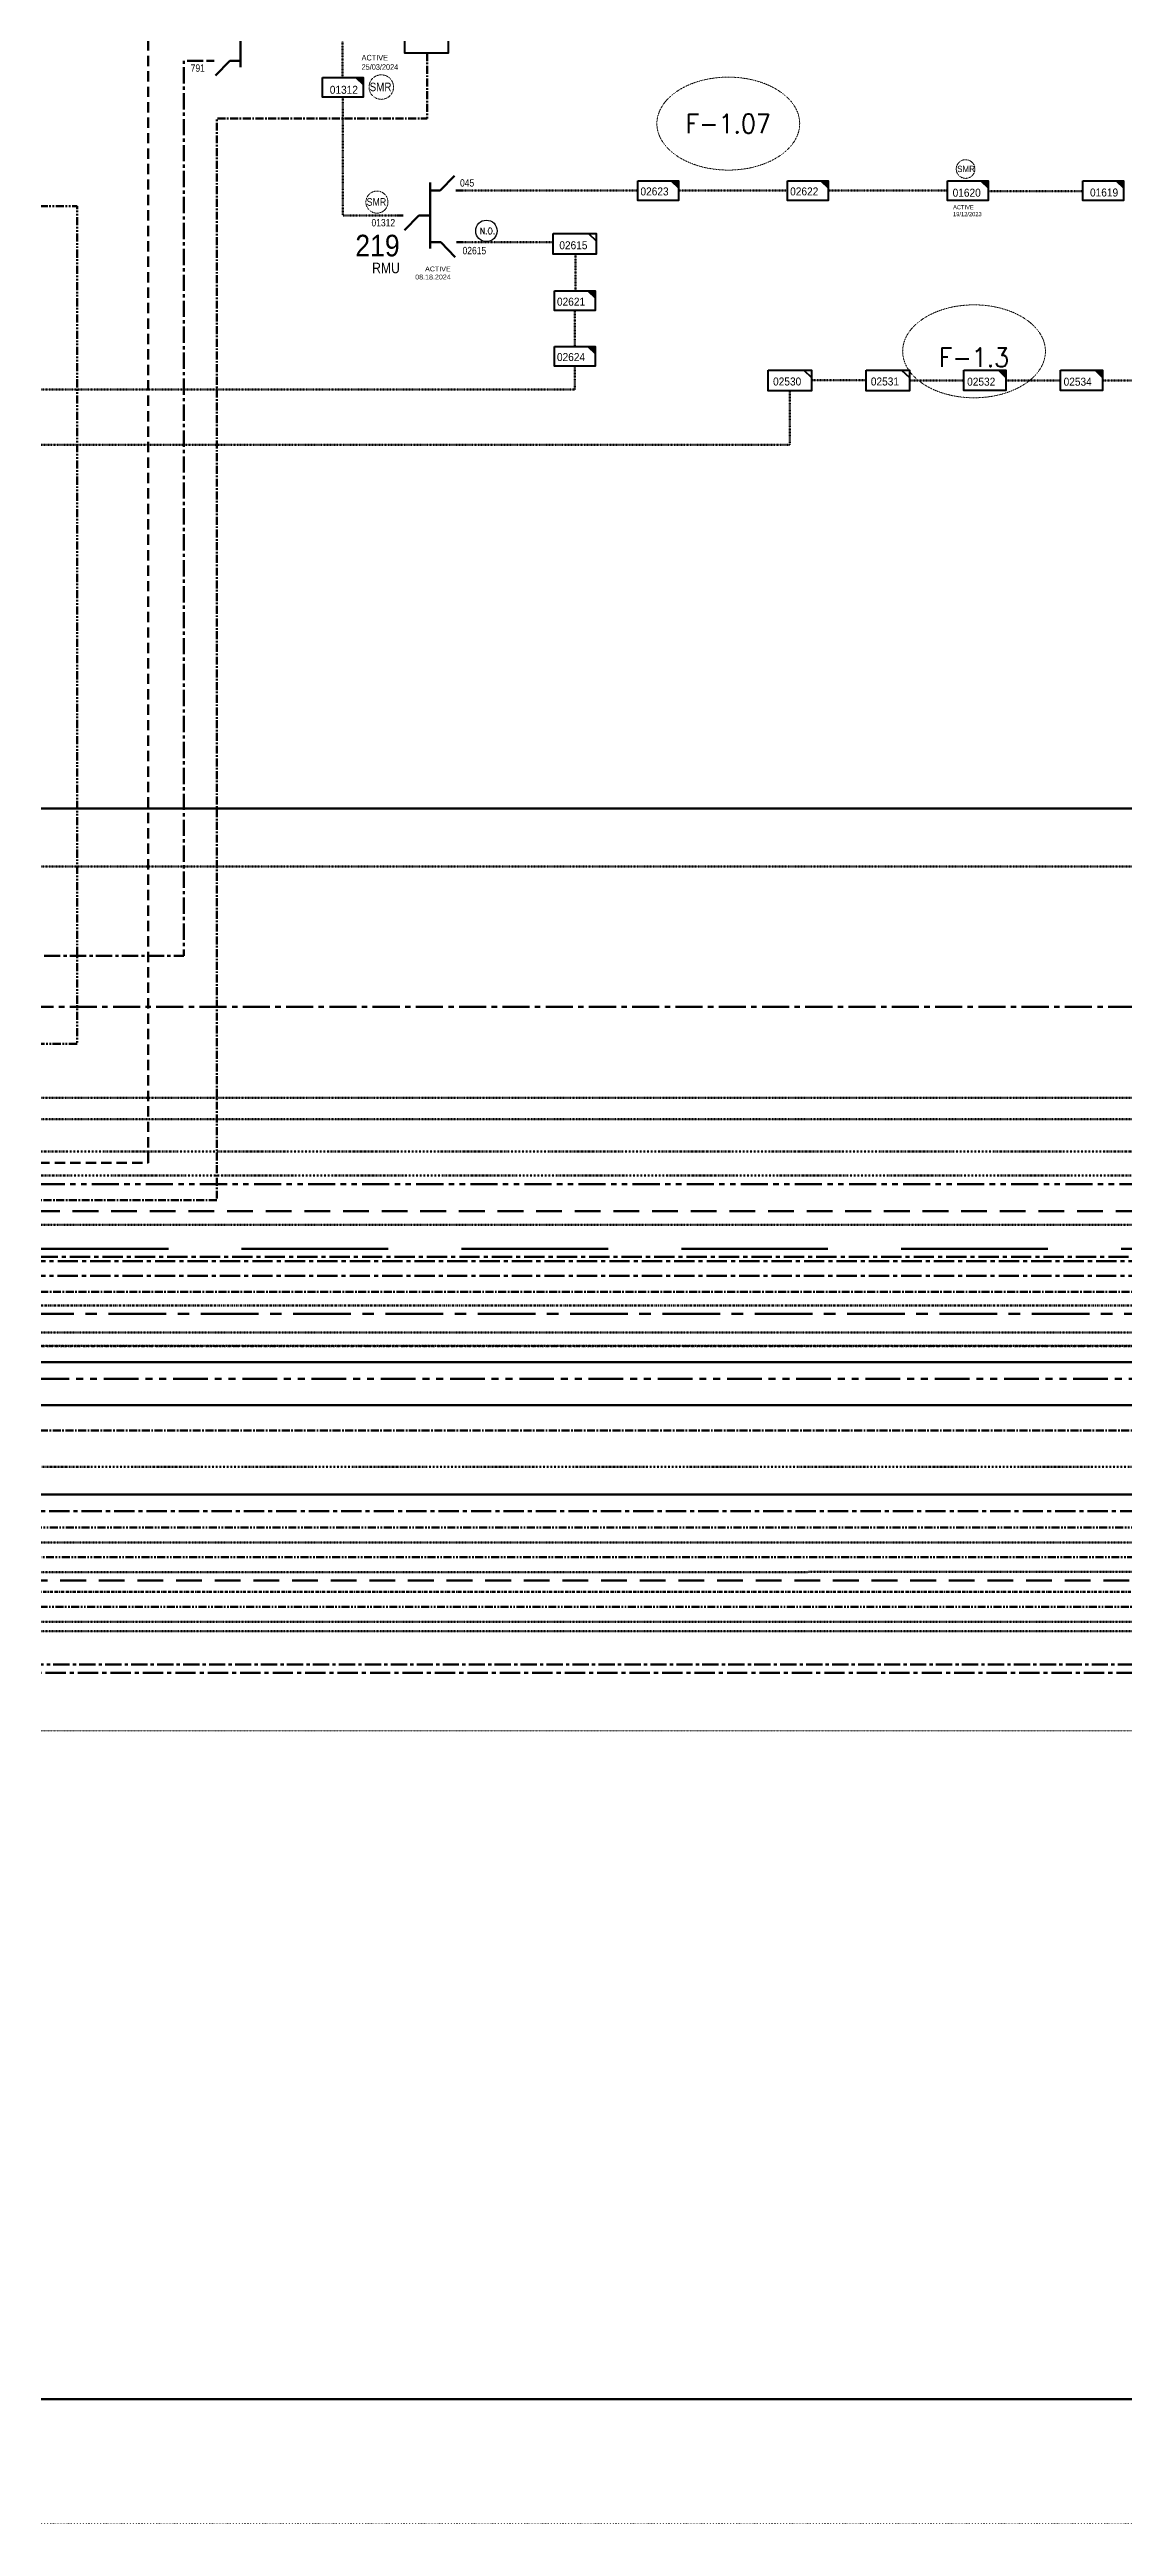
# Model space of a CAD drawing. Header units: metres. Extents: x 65984 to 144644, y -19036 to 23726.
# Drawn here: x 119464 to 119960, y 19332 to 20476 of the extents above; entities that cross this region are included whole.
import ezdxf
from ezdxf.enums import TextEntityAlignment as Align

# ---------------------------------------------------------------- set-up
doc = ezdxf.new("R2010")
doc.units = ezdxf.units.M
doc.header["$MEASUREMENT"] = 0
for name, pattern in [('( Border )', [1.75, 0.5, -0.25, 0.5, -0.25, 0, -0.25]), ('( Center )', [2, 1.25, -0.25, 0.25, -0.25]), ('( Phantom )', [2.5, 1.25, -0.25, 0.25, -0.25, 0.25, -0.25]), ('DGN Style 1', [0.6, 0, -0.6]), ('DGN Style 2', [0.023128, 0, -0.023128]), ('DGN Style 3', [0.013877, 0, -0.013877]), ('DGN Style 4', [1.6, 0.8, -0.4, 0, -0.4]), ('DGN Style 6', [1.9, 0.7, -0.4, 0, -0.4, 0, -0.4]), ('DGN Style 7', [2, 0.9, -0.4, 0.3, -0.4]), ('HIDDEN2', [2381.25, 1587.5, -793.75])]:
    doc.linetypes.add(name, pattern=pattern)
doc.layers.get('0').update_dxf_attribs({"color": 95, "lineweight": 40})
for name, color, linetype, lineweight in [('d_eos', 111, 'Continuous', 40), ('d_eos no', 121, 'Continuous', 40), ('d_grid line', 7, 'DGN Style 1', 0), ('d_switch', 95, 'Continuous', 40), ('d_tf no', 6, 'Continuous', 40), ('d_ug cable', 95, 'Continuous', 40), ('d_ug main line', 95, 'Continuous', 40), ('FDR  1  05', 172, 'Continuous', 40), ('FDR  1  08', 13, 'Continuous', 106), ('FDR  1  16', 234, 'Continuous', 40), ('fedr no', 95, 'Continuous', 40), ('Level 37', 7, 'Continuous', 0), ('O H MAIN FEEDER', 4, 'Continuous', 100), ('SW N O', 114, 'Continuous', 30)]:
    doc.layers.add(name, color=color, linetype=linetype, lineweight=lineweight)
doc.styles.add('NASKHF', font='naskhf.shx', dxfattribs={"height": 8})
doc.styles.get("Standard").update_dxf_attribs({"font": 'txt.shx'})
doc.styles.add('Style-Arial', font='arial.ttf')
doc.styles.add('Style-ENGINEERING', font='ENGINEERING.shx')
doc.styles.add('Style-msdefault', font='msdefault.shx')
doc.styles.add('Style-STANDARD', font='STANDARD.shx')

# ---------------------------------------------------------------- blocks, each defined once
blk = doc.blocks.new('TF_8')
at = {"color": 0, "linetype": 'ByBlock', "lineweight": -2}
blk.add_line((6.3, 4.95), (9.9, 1.35), dxfattribs=at)
blk.add_3dface([(-10.1, 4.95), (9.9, 4.95), (9.9, -5.05), (-10.1, -5.05)], dxfattribs=at)
blk = doc.blocks.new('exist.us-1000kva')
at = {"color": 0, "linetype": 'ByBlock', "lineweight": -2, "flags": 128}
blk.add_lwpolyline([(40, 12.9), (32.8, 20), (40, 20)], close=True, dxfattribs=at)
at = {"color": 0, "linetype": 'ByBlock', "lineweight": -2, "extrusion": (0, 0, -1)}
blk.add_solid([(-40, 12.9), (-32.8, 20), (-40, 20)], dxfattribs=at)
at = {"color": 0, "linetype": 'ByBlock', "lineweight": -2, "xscale": 2, "yscale": 2}
blk.add_blockref('TF_8', (20.2, 10.1), dxfattribs=at)
blk = doc.blocks.new('*U965')
at = {"layer": 'SW N O', "color": 3, "ltscale": 0.426762}
blk.add_circle((0, 0), 16.8, dxfattribs=at)
at = {"layer": 'SW N O', "color": 3, "style": 'Style-STANDARD'}
blk.add_text('N.O.', height=9.6, dxfattribs=at).set_placement((1.7, -0.2), align=Align.MIDDLE_CENTER)

msp = doc.modelspace()

# ---------------------------------------------------------------- linework, layer by layer
at = {"color": 1, "linetype": 'DGN Style 3', "lineweight": 140, "flags": 128}
msp.add_lwpolyline([(125582.6, 22197.1), (125784.7, 22197.1), (125784.7, 19882.8), (116946.7, 19882.8), (116946.7, 20259.6), (116860.9, 20259.7)], dxfattribs=at)
at = {"color": 3, "linetype": 'DGN Style 3', "lineweight": 140, "flags": 128}
msp.add_lwpolyline([(116807.7, 20242.1), (116807.7, 20219.5), (116935.2, 20219.5), (116935.2, 19876.7), (125825.5, 19876.7), (125825.5, 22095.4), (125562.3, 22095.4)], dxfattribs=at)
at = {"color": 1, "linetype": 'DGN Style 4', "lineweight": 70, "flags": 128}
msp.add_lwpolyline([(128559.9, 20572.7), (128559.9, 20579), (128073.9, 20579), (128073.9, 21718.3), (128073.9, 21718.3), (125710.5, 21718.3), (125710.5, 19820.8), (115844.2, 19820.8), (115844.2, 19939)], dxfattribs=at)
at = {"color": 7, "linetype": 'HIDDEN2', "lineweight": 70, "ltscale": 0.0075}
msp.add_lwpolyline([(125393.7, 21166.9), (125393.7, 21141.8), (125160, 21141.8), (125160, 19768.1), (114797.2, 19768.1), (114797.2, 20008.6), (114797.2, 20008.6), (114797.2, 20131.5)], dxfattribs=at)
at = {"layer": 'd_eos', "color": 7, "linetype": 'Continuous', "lineweight": 211, "ltscale": 0.625574}
for p, q in [((119552.1, 20468), (119552.1, 20498.6)), ((119539.9, 20471), (119537.2, 20471)), ((119547.2, 20471), (119540.6, 20464.2)), ((119551.8, 20471), (119547.2, 20471))]:
    msp.add_line(p, q, dxfattribs=at)
at = {"layer": 'd_eos', "color": 2, "linetype": 'Continuous', "lineweight": 211, "ltscale": 0.625574}
for p, q in [((119639.8, 20384.1), (119639.8, 20414.7)), ((119644.4, 20410.9), (119651, 20417.8)), ((119639.8, 20410.9), (119644.4, 20410.9)), ((119651.7, 20410.9), (119654.4, 20410.9)), ((119627.3, 20399.4), (119624.5, 20399.4)), ((119634.6, 20399.4), (119627.9, 20392.6)), ((119639.2, 20399.4), (119634.6, 20399.4)), ((119640.2, 20387.1), (119644.7, 20387.1)), ((119644.7, 20387.1), (119651.4, 20380.2)), ((119652, 20387.1), (119654.8, 20387.1))]:
    msp.add_line(p, q, dxfattribs=at)
at = {"layer": 'd_grid line', "color": 7, "linetype": 'DGN Style 1', "lineweight": 0, "flags": 128}
msp.add_lwpolyline([(133459.3, 19332.1), (133459.3, 22713), (107396.8, 22713), (107396.8, 19332.1)], close=True, dxfattribs=at)
at = {"layer": 'd_ug cable', "color": 17, "linetype": 'DGN Style 3', "lineweight": 158}
msp.add_line((119706.9, 20364.5), (119706.9, 20381.6), dxfattribs=at)
at = {"layer": 'd_ug cable', "color": 17, "linetype": 'DGN Style 3', "lineweight": 100}
for p, q in [((119816.1, 20323.2), (119841.3, 20323.2)), ((119861.3, 20323.1), (119886.5, 20323.1)), ((119906, 20323.1), (119931.2, 20323.1)), ((119950.6, 20323.1), (119975.8, 20323.1))]:
    msp.add_line(p, q, dxfattribs=at)
at = {"layer": 'd_ug cable', "color": 1, "linetype": 'DGN Style 3', "lineweight": 0}
msp.add_line((107924.2, 19698.6), (144357.5, 19698.7), dxfattribs=at)
at = {"layer": 'd_ug cable', "color": 11, "linetype": 'DGN Style 3', "lineweight": 100, "flags": 128}
msp.add_lwpolyline([(116936.1, 20791.1), (116989.8, 20791.1), (116989.8, 20008), (117030.6, 20008), (117030.6, 19932.6), (125125.2, 19932.6), (125125.2, 22070), (125473.7, 22070)], dxfattribs=at)
at = {"layer": 'd_ug cable', "color": 98, "linetype": 'HIDDEN2', "lineweight": 158, "ltscale": 0.003}
for points in [[(119509.5, 19961.3), (119509.5, 20710.7), (119537.8, 20710.7)], [(118030.4, 19961.3), (119509.5, 19961.3)]]:
    msp.add_lwpolyline(points, dxfattribs=at)
at = {"layer": 'd_ug cable', "color": 191, "linetype": '( Phantom )', "lineweight": 106, "ltscale": 2.94, "flags": 128}
msp.add_lwpolyline([(123384.2, 20690.9), (123384.2, 20700.9), (123480.1, 20700.9), (123480.1, 19778.9), (114898.6, 19778.9), (114898.6, 19923.6)], dxfattribs=at)
at = {"layer": 'd_ug cable', "color": 5, "linetype": 'DGN Style 3', "lineweight": 100, "flags": 128}
msp.add_lwpolyline([(123460.8, 20656.3), (123460.8, 20632.5), (123475.1, 20632.5), (123475.1, 19772.9), (114852.4, 19771), (114852.7, 19985.2), (114852.7, 19985.2), (114852.7, 19985.5)], dxfattribs=at)
at = {"layer": 'd_ug cable', "color": 30, "linetype": 'DGN Style 3', "lineweight": 140, "flags": 128}
msp.add_lwpolyline([(123535.7, 20621.1), (123496.4, 20621.1), (123496.4, 19991.4), (117971.1, 19991.4), (117971.1, 20024.1)], dxfattribs=at)
at = {"layer": 'd_ug cable', "color": 3, "linetype": 'DGN Style 3', "lineweight": 100, "flags": 128}
for points in [[(123536.4, 20608.9), (123503.7, 20608.9), (123503.7, 19785.8), (114953.6, 19785.8), (114953.6, 20040.8), (114953.6, 20040.8), (114953.6, 20133.6)], [(123441.1, 20364.3), (123441.1, 20352.8), (123470.8, 20352.8), (123470.8, 19749), (114669.9, 19749), (114669.9, 19765.7)]]:
    msp.add_lwpolyline(points, dxfattribs=at)
at = {"layer": 'd_ug cable', "color": 55, "linetype": 'DGN Style 3', "lineweight": 100, "flags": 128}
for points in [[(119567.4, 20483.4), (119599.3, 20483.4), (119599.3, 20463.2)], [(119599.4, 20454.2), (119599.4, 20399.4), (119624.5, 20399.4)], [(119823.8, 20410.9), (119878.9, 20410.9)], [(119897.7, 20410.7), (119941.5, 20410.7)]]:
    msp.add_lwpolyline(points, dxfattribs=at)
at = {"layer": 'd_ug cable', "color": 55, "linetype": 'DGN Style 3', "lineweight": 158, "flags": 128}
for points in [[(119654, 20410.9), (119735.8, 20410.9)], [(119805, 20410.9), (119754.6, 20410.9)]]:
    msp.add_lwpolyline(points, dxfattribs=at)
at = {"layer": 'd_ug cable', "color": 17, "linetype": 'DGN Style 3', "lineweight": 158, "flags": 128}
for points in [[(119654.8, 20387.1), (119696.6, 20387.1)], [(119706.6, 20338.5), (119706.6, 20355.5)], [(119399.5, 20318.9), (119706.6, 20318.9), (119706.6, 20329.8)]]:
    msp.add_lwpolyline(points, dxfattribs=at)
at = {"layer": 'd_ug cable', "color": 17, "linetype": 'DGN Style 3', "lineweight": 100, "flags": 128}
msp.add_lwpolyline([(119806.1, 20318.4), (119806.1, 20293.4), (119399.5, 20293.4)], dxfattribs=at)
at = {"layer": 'd_ug cable', "color": 57, "linetype": '( Phantom )', "lineweight": 106, "ltscale": 2.94, "true_color": 0x7d8a21, "flags": 128}
msp.add_lwpolyline([(124151.4, 20300.7), (124151.4, 20300.7), (124151.4, 19756), (114758, 19756), (114758, 20002.1)], dxfattribs=at)
at = {"layer": 'd_ug cable', "color": 1, "linetype": 'DGN Style 2', "lineweight": 100, "flags": 128}
msp.add_lwpolyline([(122798.8, 20281.9), (122839, 20281.9), (122839, 19744.7), (114656.1, 19744.7), (114656.1, 19917.5)], dxfattribs=at)
at = {"layer": 'd_ug cable', "color": 2, "linetype": 'DGN Style 3', "lineweight": 13}
for centre, radius in [((119617.2, 20458.8), 5.67), ((119887.3, 20420.9), 4.32), ((119615.2, 20405.6), 5.11)]:
    msp.add_circle(centre, radius, dxfattribs=at)
at = {"layer": 'd_ug main line', "color": 160, "linetype": 'DGN Style 3', "lineweight": 140, "true_color": 0x0d31ff}
msp.add_line((125133.4, 19981.5), (117675.8, 19981.5), dxfattribs=at)
at = {"layer": 'd_ug main line', "color": 17, "linetype": '( Center )', "lineweight": 158, "ltscale": 2.94}
msp.add_line((119541.2, 19944.1), (118037.6, 19944.1), dxfattribs=at)
at = {"layer": 'd_ug main line', "color": 194, "linetype": 'HIDDEN2', "lineweight": 140, "ltscale": 0.042676}
msp.add_line((125514.5, 19921.5), (117658.1, 19921.5), dxfattribs=at)
at = {"layer": 'd_ug main line', "color": 194, "linetype": '( Center )', "lineweight": 158, "ltscale": 2.94, "flags": 128}
msp.add_lwpolyline([(116768.1, 20333.1), (116768.1, 20291.3), (116970, 20291.3), (116970, 20103.3), (117041.4, 20103.3), (117041.4, 19837.5), (125796.7, 19837.5), (125796.7, 22228.7), (125677.4, 22228.7)], dxfattribs=at)
at = {"layer": 'd_ug main line', "color": 194, "linetype": '( Border )', "lineweight": 140, "ltscale": 2.94, "flags": 128}
msp.add_lwpolyline([(125530.1, 21410.6), (125530.1, 21366.7), (125173.6, 21366.7), (125173.6, 19762.9), (114780.3, 19762.9), (114780.3, 20000.7), (114780.3, 20000.7), (114780.3, 20131.5)], dxfattribs=at)
at = {"layer": 'd_ug main line', "color": 200, "linetype": '( Phantom )', "lineweight": 106, "ltscale": 12.802868, "flags": 128}
msp.add_lwpolyline([(125624, 21392.2), (125624, 19861.5), (118525, 19861.5), (118525, 20122.6), (118499.6, 20122.6)], dxfattribs=at)
at = {"layer": 'd_ug main line', "color": 200, "linetype": 'DGN Style 7', "lineweight": 80, "flags": 128}
msp.add_lwpolyline([(117122.2, 19949.7), (117122.2, 19895.4), (125326.1, 19895.4), (125326.1, 21308)], dxfattribs=at)
at = {"layer": 'd_ug main line', "color": 3, "linetype": '( Center )', "lineweight": 140, "ltscale": 2.94, "flags": 128}
msp.add_lwpolyline([(125541.3, 21250), (125541.3, 19901.6), (117708.1, 19901.6), (117708.1, 20550.7), (117719.8, 20550.7)], dxfattribs=at)
at = {"layer": 'd_ug main line', "color": 22, "linetype": 'DGN Style 6', "lineweight": 140, "flags": 128}
msp.add_lwpolyline([(125590.7, 21115.9), (125590.7, 19876.5), (117300.1, 19876.5), (117300.3, 19955.5)], dxfattribs=at)
at = {"layer": 'd_ug main line', "color": 60, "linetype": 'DGN Style 4', "lineweight": 140, "flags": 128}
msp.add_lwpolyline([(118699.1, 20085.5), (118699.1, 19955.5), (123510.6, 19955.5), (123510.6, 20787.7), (123417, 20787.7), (123417, 20795.4)], dxfattribs=at)
at = {"layer": 'd_ug main line', "color": 17, "linetype": '( Center )', "lineweight": 158, "ltscale": 2.94, "flags": 128}
msp.add_lwpolyline([(119638.4, 20474.5), (119638.4, 20444.3), (119541.2, 20444.3), (119541.2, 19944.1)], dxfattribs=at)
at = {"layer": 'd_ug main line', "color": 111, "linetype": '( Phantom )', "lineweight": 158, "ltscale": 3, "flags": 128}
msp.add_lwpolyline([(118029.2, 20387.7), (118042.1, 20387.7), (118042.1, 20016.3), (119476.7, 20016.3), (119476.7, 20403.7), (119404, 20403.7)], dxfattribs=at)
at = {"layer": 'd_ug main line', "color": 215, "linetype": '( Center )', "lineweight": 158, "ltscale": 10, "flags": 128}
msp.add_lwpolyline([(124020, 20259.2), (124020, 20033.5), (118051.2, 20033.5)], dxfattribs=at)
at = {"layer": 'd_ug main line', "color": 22, "linetype": '( Phantom )', "lineweight": 100, "ltscale": 10, "flags": 128}
msp.add_lwpolyline([(125145.9, 19951.5), (118427.6, 19951.5), (118427.6, 20158.2)], dxfattribs=at)
at = {"layer": 'd_ug main line', "color": 157, "linetype": 'DGN Style 4', "lineweight": 140, "flags": 128}
msp.add_lwpolyline([(125140.1, 19966.5), (117620.7, 19966.5), (117620.7, 20026.3)], dxfattribs=at)
at = {"layer": 'd_ug main line', "color": 36, "linetype": 'HIDDEN2', "lineweight": 70, "ltscale": 0.0075}
msp.add_lwpolyline([(117063.5, 19958.2), (117063.5, 19938.9), (125152.6, 19938.9)], dxfattribs=at)
at = {"layer": 'FDR  1  08', "color": 22, "linetype": 'DGN Style 3', "lineweight": 140, "flags": 128}
msp.add_lwpolyline([(123432.8, 20098.4), (118755.6, 20098.4), (118755.6, 20154.7)], dxfattribs=at)
at = {"layer": 'FDR  1  16', "color": 30, "linetype": '( Center )', "lineweight": 70, "ltscale": 7.500037}
msp.add_line((125362.7, 19917.9), (117057.4, 19917.9), dxfattribs=at)
at = {"layer": 'FDR  1  16', "color": 154, "linetype": '( Center )', "lineweight": 106, "ltscale": 7.500037, "flags": 128}
msp.add_lwpolyline([(116110.2, 19993.5), (116110.2, 19915.9), (125674.4, 19915.9), (125674.4, 21860.4), (125695.6, 21860.4)], dxfattribs=at)
at = {"layer": 'FDR  1  16', "color": 1, "linetype": '( Center )', "lineweight": 70, "ltscale": 7.500037, "flags": 128}
msp.add_lwpolyline([(125488.9, 21502.1), (125488.9, 19909), (117049.6, 19909), (117049.6, 19946.8)], dxfattribs=at)
at = {"layer": 'FDR  1  16', "color": 30, "linetype": '( Center )', "lineweight": 70, "ltscale": 7.500037, "flags": 128}
msp.add_lwpolyline([(125591.4, 21302), (125591.4, 21195.5), (125557.6, 21195.5), (125557.6, 19800.3), (115047.5, 19800.3), (115047.5, 20133.6)], dxfattribs=at)
at = {"layer": 'FDR  1  16', "color": 1, "linetype": '( Center )', "lineweight": 211, "ltscale": 21.338113, "flags": 128}
msp.add_lwpolyline([(125575.6, 21302), (125575.6, 19891.5), (117648.1, 19891.5), (117648.1, 20163.4)], dxfattribs=at)
at = {"layer": 'FDR  1  16', "color": 57, "linetype": '( Phantom )', "lineweight": 70, "ltscale": 2.94, "true_color": 0x7d8a21, "flags": 128}
msp.add_lwpolyline([(115008.6, 20070.7), (115008.6, 20056.4), (115008.6, 20056.4), (115008.6, 19792.7), (123522.5, 19792.7), (123522.5, 20577.9), (123907, 20577.9), (123907, 21240.2)], dxfattribs=at)
at = {"layer": 'FDR  1  16', "color": 55, "linetype": '( Center )', "lineweight": 140, "ltscale": 6, "flags": 128}
msp.add_lwpolyline([(118402.1, 20077.9), (118402.1, 20057.1), (119525.9, 20057.1), (119525.9, 20471), (119537.2, 20471)], dxfattribs=at)
at = {"layer": 'FDR  1  16', "color": 174, "linetype": '( Center )', "lineweight": 158, "ltscale": 6, "flags": 128}
msp.add_lwpolyline([(122561.3, 20192.7), (122579.5, 20192.7), (122579.5, 19729.3), (117566.7, 19729.3), (117566.7, 19948.4)], dxfattribs=at)
at = {"layer": 'FDR  1  16', "color": 30, "linetype": '( Center )', "lineweight": 106, "ltscale": 7.500037, "flags": 128}
msp.add_lwpolyline([(122673.1, 20168.7), (122662.2, 20168.7), (122662.2, 19725.4), (114379.1, 19725.4), (114379.1, 19900.5)], dxfattribs=at)
at = {"layer": 'fedr no', "color": 55, "linetype": 'DGN Style 3', "lineweight": 13}
msp.add_ellipse((119777.6, 20441.9), major_axis=(33, 0), ratio=0.651175, dxfattribs=at)
at = {"layer": 'fedr no', "color": 82, "linetype": 'DGN Style 3', "lineweight": 13, "true_color": 0x1dc70e}
msp.add_ellipse((119891.2, 20336.6), major_axis=(33, 0), ratio=0.651175, dxfattribs=at)
at = {"layer": 'O H MAIN FEEDER', "color": 200, "lineweight": 211, "ltscale": 0.426762}
msp.add_line((123894.8, 20125.1), (118552.8, 20125.1), dxfattribs=at)
at = {"layer": 'O H MAIN FEEDER', "color": 214, "lineweight": 211, "ltscale": 30}
msp.add_line((125693.2, 19849.3), (115522.9, 19849.3), dxfattribs=at)
at = {"layer": 'O H MAIN FEEDER', "color": 140, "lineweight": 211, "ltscale": 0.498271, "flags": 128}
msp.add_lwpolyline([(106943.9, 22834.8), (144644.1, 22834.8), (144644.1, 19389.5), (106943.9, 19389.5)], close=True, dxfattribs=at)
at = {"layer": 'O H MAIN FEEDER', "color": 5, "lineweight": 211, "ltscale": 30, "flags": 128}
msp.add_lwpolyline([(111246, 19990), (113139.2, 19990), (113139.2, 19808), (133226.2, 19808), (133226.2, 22351.2), (129774.4, 22351.2)], dxfattribs=at)
at = {"layer": 'O H MAIN FEEDER', "color": 95, "lineweight": 211, "ltscale": 0.426762, "flags": 128}
msp.add_lwpolyline([(125714.5, 20280.9), (125714.5, 19869.1), (116079.9, 19869.1)], dxfattribs=at)

# ---------------------------------------------------------------- block references
at = {"layer": 'd_tf no', "color": 121, "linetype": 'Continuous', "lineweight": 40, "xscale": 0.47, "yscale": 0.45, "zscale": 0.4267622666565712, "rotation": 359.9999999999999}
msp.add_blockref('exist.us-1000kva', (119878.9, 20406.4), dxfattribs=at)
at = {"layer": 'FDR  1  05', "color": 17, "linetype": 'Continuous', "lineweight": 40, "yscale": 0.95, "zscale": 0.4267622666565712}
for p in [(119638.2, 20479.3), (119706.7, 20386.4), (119806.2, 20323.2), (119851.4, 20323.2)]:
    msp.add_blockref('TF_8', p, dxfattribs=at)
at = {"layer": 'FDR  1  05', "color": 2, "linetype": 'Continuous', "lineweight": 40, "xscale": 0.47, "yscale": 0.45, "zscale": 0.4267622666565712, "rotation": 359.9999999999999}
msp.add_blockref('exist.us-1000kva', (119590, 20454.2), dxfattribs=at)
at = {"layer": 'FDR  1  05', "color": 55, "linetype": 'Continuous', "lineweight": 40, "xscale": 0.47, "yscale": 0.45, "zscale": 0.4267622666565712, "rotation": 359.9999999999999}
for p in [(119735.8, 20406.4), (119805, 20406.4), (119941.5, 20406.4)]:
    msp.add_blockref('exist.us-1000kva', p, dxfattribs=at)
at = {"layer": 'FDR  1  05', "color": 17, "linetype": 'Continuous', "lineweight": 40, "zscale": 0.4267622666565712, "rotation": 359.9999999999999}
for p, xscale, yscale in [((119697.2, 20355.5), 0.47, 0.45), ((119697.2, 20329.8), 0.47, 0.45), ((119886.5, 20318.5), 0.4862741407134583, 0.4655816240873538), ((119931.2, 20318.5), 0.4862741407134583, 0.4655816240873538)]:
    msp.add_blockref('exist.us-1000kva', p, dxfattribs=dict(at, xscale=xscale, yscale=yscale))
at = {"layer": 'SW N O', "color": 3, "xscale": 0.2950694635422144, "yscale": 0.2950694635422144, "zscale": 0.2950694635422144}
msp.add_blockref('*U965', (119665.8, 20392.3), dxfattribs=at)

# ---------------------------------------------------------------- texts
at = {"color": 4, "insert": (119649.3, 20369.8), "char_height": 2.242, "attachment_point": 9}
msp.add_mtext('\\FENGINEERING;\\H1x;\\W1.09375;ACTIVE\\P08.18.2024', dxfattribs=at)
at = {"layer": 'd_eos no', "color": 2, "linetype": 'Continuous', "lineweight": 140, "style": 'Style-Arial', "width": 0.88}
msp.add_text('219', height=10, dxfattribs=at).set_placement((119605.2, 20390.5), align=Align.TOP_LEFT)
at = {"layer": 'd_switch', "color": 55, "linetype": 'Continuous', "lineweight": 30, "style": 'Style-ENGINEERING', "width": 0.857143}
for s, p in [('791', (119529.1, 20469.3)), ('045', (119653.6, 20416.2))]:
    msp.add_text(s, height=3.43, dxfattribs=at).set_placement(p, align=Align.TOP_LEFT)
msp.add_text('01312', height=3.43, dxfattribs=at).set_placement((119623.6, 20397.8), align=Align.TOP_RIGHT)
at = {"layer": 'd_switch', "color": 17, "linetype": 'Continuous', "lineweight": 30, "style": 'Style-ENGINEERING', "width": 0.857143}
msp.add_text('02615', height=3.43, dxfattribs=at).set_placement((119665.7, 20384.9), align=Align.TOP_RIGHT)
at = {"layer": 'd_tf no', "color": 121, "linetype": 'Continuous', "lineweight": 40, "style": 'Style-msdefault', "width": 0.945946}
for s, p in [('01312', (119593.4, 20459.4)), ('01620', (119881.3, 20411.8))]:
    msp.add_text(s, height=3.7, dxfattribs=at).set_placement(p, align=Align.TOP_LEFT)
at = {"layer": 'd_tf no', "color": 55, "linetype": 'Continuous', "lineweight": 40, "style": 'Style-msdefault', "width": 0.945946}
for s, p in [('02623', (119737, 20412.4)), ('02622', (119806.2, 20412.4)), ('01619', (119944.8, 20411.9))]:
    msp.add_text(s, height=3.7, dxfattribs=at).set_placement(p, align=Align.TOP_LEFT)
at = {"layer": 'd_tf no', "color": 1, "linetype": 'Continuous', "lineweight": 40, "style": 'Style-msdefault', "width": 0.945946}
msp.add_text('SMR', height=2.92, dxfattribs=at).set_placement((119883.4, 20422.4), align=Align.TOP_LEFT)
at = {"layer": 'd_tf no', "color": 17, "linetype": 'Continuous', "lineweight": 40, "style": 'Style-msdefault', "width": 0.945946}
for s, p in [('02615', (119699.5, 20387.5)), ('02621', (119698.4, 20361.4)), ('02624', (119698.4, 20335.8)), ('02530', (119798.3, 20324.5)), ('02531', (119843.5, 20324.5)), ('02532', (119888, 20324.4)), ('02534', (119932.6, 20324.4))]:
    msp.add_text(s, height=3.7, dxfattribs=at).set_placement(p, align=Align.TOP_LEFT)
at = {"layer": 'd_tf no', "color": 121, "linetype": 'Continuous', "lineweight": 40, "attachment_point": 1, "style": 'NASKHF'}
for s, insert, char_height in [('\\Fmsdefault;\\H1x;\\W0.945946;ACTIVE\\P25/03/2024', (119608.1, 20473.7), 2.591), ('\\Fmsdefault;\\H1x;\\W0.945946;ACTIVE\\P19/12/2023', (119881.5, 20404.2), 1.921)]:
    msp.add_mtext(s, dxfattribs=dict(at, insert=insert, char_height=char_height))
at = {"layer": 'fedr no', "color": 55, "linetype": 'Continuous', "lineweight": 40, "insert": (119777.6, 20441.9), "char_height": 8.85, "attachment_point": 5, "style": 'Style-STANDARD'}
msp.add_mtext('F-1.07', dxfattribs=at)
at = {"layer": 'fedr no', "color": 6, "linetype": 'Continuous', "lineweight": 40, "insert": (119891.2, 20333.8), "char_height": 8.85, "attachment_point": 5, "style": 'Style-STANDARD'}
msp.add_mtext('F-1.3', dxfattribs=at)
at = {"layer": 'Level 37', "color": 1, "linetype": 'Continuous', "lineweight": 13, "ltscale": 0.9, "style": 'Style-msdefault', "width": 0.86}
msp.add_text('SMR', height=3.94, rotation=359.9996, dxfattribs=at).set_placement((119621.9, 20456.9), align=Align.RIGHT)
at = {"layer": 'Level 37', "color": 1, "linetype": 'Continuous', "lineweight": 13, "ltscale": 0.81, "style": 'Style-msdefault', "width": 0.86}
msp.add_text('SMR', height=3.55, rotation=359.9996, dxfattribs=at).set_placement((119619.5, 20403.9), align=Align.RIGHT)
at = {"layer": 'Level 37', "color": 2, "linetype": 'Continuous', "lineweight": 100, "style": 'Style-msdefault', "width": 0.86}
msp.add_text('RMU', height=4.9, rotation=0.0004, dxfattribs=at).set_placement((119625.8, 20377.6), align=Align.TOP_RIGHT)

doc.saveas('drawing.dxf')
